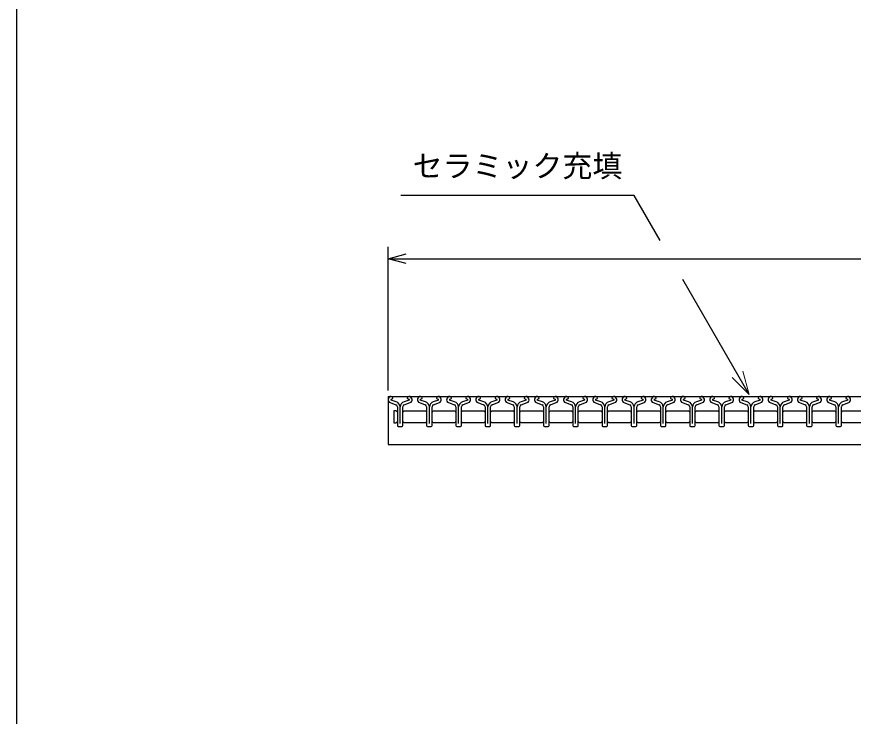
# Model space of a CAD drawing. Units: millimetres, scale not verified. Extents: x -1820 to 1731, y -1282 to 1054.
# Drawn here: x -1729 to -1031, y -698 to -114 of the extents above; entities that cross this region are included whole.
import ezdxf
from ezdxf.enums import TextEntityAlignment as Align

# ---------------------------------------------------------------- set-up
doc = ezdxf.new("R2010")
doc.units = ezdxf.units.MM
doc.header["$LTSCALE"] = 10
for name, color, linetype, lineweight in [('0_2', 150, 'Continuous', 25), ('16', 3, 'Continuous', 25), ('22', 2, 'Continuous', 25)]:
    doc.layers.add(name, color=color, linetype=linetype, lineweight=lineweight)
doc.styles.add('ベクトル', font='')
doc.styles.get('ベクトル').set_extended_font_data('ベクトル')

msp = doc.modelspace()

# ---------------------------------------------------------------- linework, layer by layer
at = {"layer": '0_2'}
msp.add_line((-1729, -1146.5), (-1729, 1053.5), dxfattribs=at)
at = {"layer": '0_2', "color": 4}
for p, q in [((-1213.55, -263.77), (-1408.55, -263.77)), ((-1191.93, -301.22), (-1213.55, -263.77)), ((-1117.72, -429.76), (-1173.03, -333.96))]:
    msp.add_line(p, q, dxfattribs=at)
at = {"layer": '0_2', "color": 4, "lineweight": 13}
for p, q in [((-1117.72, -429.76), (-1122.9, -410.44)), ((-1131.86, -415.61), (-1117.72, -429.76))]:
    msp.add_line(p, q, dxfattribs=at)
at = {"layer": '16'}
for p, q in [((-1419, -431.5), (-423, -431.5)), ((-1419, -431.5), (-1419, -471.5)), ((-1417.38, -436.68), (-1412.51, -438.39)), ((-1412.3, -436.03), (-1416.62, -434.51)), ((-1416.46, -433.81), (-1415.02, -433.11)), ((-1415.02, -433.11), (-1415.02, -432.88)), ((-1401.4, -434.51), (-1405.72, -436.03)), ((-1405.51, -438.39), (-1400.64, -436.68)), ((-1403, -432.88), (-1403, -433.11)), ((-1403, -433.11), (-1401.56, -433.81)), ((-1392.98, -436.68), (-1388.11, -438.39)), ((-1387.9, -436.03), (-1392.22, -434.51)), ((-1392.06, -433.81), (-1390.62, -433.11)), ((-1390.62, -433.11), (-1390.62, -432.88)), ((-1377, -434.51), (-1381.32, -436.03)), ((-1381.11, -438.39), (-1376.24, -436.68)), ((-1378.6, -432.88), (-1378.6, -433.11)), ((-1378.6, -433.11), (-1377.16, -433.81)), ((-1368.58, -436.68), (-1363.71, -438.39)), ((-1363.5, -436.03), (-1367.82, -434.51)), ((-1367.66, -433.81), (-1366.22, -433.11)), ((-1366.22, -433.11), (-1366.22, -432.88)), ((-1352.6, -434.51), (-1356.92, -436.03)), ((-1356.71, -438.39), (-1351.84, -436.68)), ((-1354.2, -432.88), (-1354.2, -433.11)), ((-1354.2, -433.11), (-1352.76, -433.81)), ((-1344.18, -436.68), (-1339.31, -438.39)), ((-1339.1, -436.03), (-1343.42, -434.51)), ((-1343.26, -433.81), (-1341.82, -433.11)), ((-1341.82, -433.11), (-1341.82, -432.88)), ((-1328.2, -434.51), (-1332.52, -436.03)), ((-1332.31, -438.39), (-1327.44, -436.68)), ((-1329.8, -432.88), (-1329.8, -433.11)), ((-1329.8, -433.11), (-1328.36, -433.81)), ((-1319.78, -436.68), (-1314.91, -438.39)), ((-1314.7, -436.03), (-1319.02, -434.51)), ((-1318.86, -433.81), (-1317.42, -433.11)), ((-1317.42, -433.11), (-1317.42, -432.88)), ((-1303.8, -434.51), (-1308.12, -436.03)), ((-1307.91, -438.39), (-1303.04, -436.68)), ((-1305.4, -432.88), (-1305.4, -433.11)), ((-1305.4, -433.11), (-1303.96, -433.81)), ((-1295.38, -436.68), (-1290.51, -438.39)), ((-1290.3, -436.03), (-1294.62, -434.51)), ((-1294.46, -433.81), (-1293.02, -433.11)), ((-1293.02, -433.11), (-1293.02, -432.88)), ((-1279.4, -434.51), (-1283.72, -436.03)), ((-1283.51, -438.39), (-1278.64, -436.68)), ((-1281, -432.88), (-1281, -433.11)), ((-1281, -433.11), (-1279.56, -433.81)), ((-1270.98, -436.68), (-1266.11, -438.39)), ((-1265.9, -436.03), (-1270.22, -434.51)), ((-1270.06, -433.81), (-1268.62, -433.11)), ((-1268.62, -433.11), (-1268.62, -432.88)), ((-1255, -434.51), (-1259.32, -436.03)), ((-1259.11, -438.39), (-1254.24, -436.68)), ((-1256.6, -432.88), (-1256.6, -433.11)), ((-1256.6, -433.11), (-1255.16, -433.81)), ((-1246.58, -436.68), (-1241.71, -438.39)), ((-1241.5, -436.03), (-1245.82, -434.51)), ((-1245.66, -433.81), (-1244.22, -433.11)), ((-1244.22, -433.11), (-1244.22, -432.88)), ((-1230.6, -434.51), (-1234.92, -436.03)), ((-1234.71, -438.39), (-1229.84, -436.68)), ((-1232.2, -432.88), (-1232.2, -433.11)), ((-1232.2, -433.11), (-1230.76, -433.81)), ((-1222.18, -436.68), (-1217.31, -438.39)), ((-1217.1, -436.03), (-1221.42, -434.51)), ((-1221.26, -433.81), (-1219.82, -433.11)), ((-1219.82, -433.11), (-1219.82, -432.88)), ((-1206.2, -434.51), (-1210.52, -436.03)), ((-1210.31, -438.39), (-1205.44, -436.68)), ((-1207.8, -432.88), (-1207.8, -433.11)), ((-1207.8, -433.11), (-1206.36, -433.81)), ((-1197.78, -436.68), (-1192.91, -438.39)), ((-1192.7, -436.03), (-1197.02, -434.51)), ((-1196.86, -433.81), (-1195.42, -433.11)), ((-1195.42, -433.11), (-1195.42, -432.88)), ((-1181.8, -434.51), (-1186.12, -436.03)), ((-1185.91, -438.39), (-1181.04, -436.68)), ((-1183.4, -432.88), (-1183.4, -433.11)), ((-1183.4, -433.11), (-1181.96, -433.81)), ((-1173.38, -436.68), (-1168.51, -438.39)), ((-1168.3, -436.03), (-1172.62, -434.51)), ((-1172.46, -433.81), (-1171.02, -433.11)), ((-1171.02, -433.11), (-1171.02, -432.88)), ((-1157.4, -434.51), (-1161.72, -436.03)), ((-1161.51, -438.39), (-1156.64, -436.68)), ((-1159, -432.88), (-1159, -433.11)), ((-1159, -433.11), (-1157.56, -433.81)), ((-1148.98, -436.68), (-1144.11, -438.39)), ((-1143.9, -436.03), (-1148.22, -434.51)), ((-1148.06, -433.81), (-1146.62, -433.11)), ((-1146.62, -433.11), (-1146.62, -432.88)), ((-1133, -434.51), (-1137.32, -436.03)), ((-1137.11, -438.39), (-1132.24, -436.68)), ((-1134.6, -432.88), (-1134.6, -433.11)), ((-1134.6, -433.11), (-1133.16, -433.81)), ((-1124.58, -436.68), (-1119.71, -438.39)), ((-1119.5, -436.03), (-1123.82, -434.51)), ((-1123.66, -433.81), (-1122.22, -433.11)), ((-1122.22, -433.11), (-1122.22, -432.88)), ((-1108.6, -434.51), (-1112.92, -436.03)), ((-1112.71, -438.39), (-1107.84, -436.68)), ((-1110.2, -432.88), (-1110.2, -433.11)), ((-1110.2, -433.11), (-1108.76, -433.81)), ((-1100.18, -436.68), (-1095.31, -438.39)), ((-1095.1, -436.03), (-1099.42, -434.51)), ((-1099.26, -433.81), (-1097.82, -433.11)), ((-1097.82, -433.11), (-1097.82, -432.88)), ((-1084.2, -434.51), (-1088.52, -436.03)), ((-1088.31, -438.39), (-1083.44, -436.68)), ((-1085.8, -432.88), (-1085.8, -433.11)), ((-1085.8, -433.11), (-1084.36, -433.81)), ((-1075.78, -436.68), (-1070.91, -438.39)), ((-1070.7, -436.03), (-1075.02, -434.51)), ((-1074.86, -433.81), (-1073.42, -433.11)), ((-1073.42, -433.11), (-1073.42, -432.88)), ((-1059.8, -434.51), (-1064.12, -436.03)), ((-1063.91, -438.39), (-1059.04, -436.68)), ((-1061.4, -432.88), (-1061.4, -433.11)), ((-1061.4, -433.11), (-1059.96, -433.81)), ((-1051.38, -436.68), (-1046.51, -438.39)), ((-1046.3, -436.03), (-1050.62, -434.51)), ((-1050.46, -433.81), (-1049.02, -433.11)), ((-1049.02, -433.11), (-1049.02, -432.88)), ((-1035.4, -434.51), (-1039.72, -436.03)), ((-1039.51, -438.39), (-1034.64, -436.68)), ((-1037, -432.88), (-1037, -433.11)), ((-1037, -433.11), (-1035.56, -433.81)), ((-1412.25, -443.5), (-1414.25, -443.5)), ((-1414.25, -443.5), (-1414.25, -453.5)), ((-1411.25, -444.5), (-1412.25, -443.5)), ((-1411.31, -440.09), (-1411.31, -455.81)), ((-1409, -454.21), (-1409, -440.14)), ((-1406.75, -444.5), (-1405.75, -443.5)), ((-1406.71, -455.81), (-1406.71, -440.09)), ((-1405.75, -443.5), (-1387.85, -443.5)), ((-1387.85, -443.5), (-1386.85, -444.5)), ((-1386.91, -440.09), (-1386.91, -455.81)), ((-1384.6, -454.21), (-1384.6, -440.14)), ((-1382.35, -444.5), (-1381.35, -443.5)), ((-1382.31, -455.81), (-1382.31, -440.09)), ((-1381.35, -443.5), (-1363.45, -443.5)), ((-1363.45, -443.5), (-1362.45, -444.5)), ((-1362.51, -440.09), (-1362.51, -455.81)), ((-1360.2, -454.21), (-1360.2, -440.14)), ((-1357.95, -444.5), (-1356.95, -443.5)), ((-1357.91, -455.81), (-1357.91, -440.09)), ((-1356.95, -443.5), (-1339.05, -443.5)), ((-1339.05, -443.5), (-1338.05, -444.5)), ((-1338.11, -440.09), (-1338.11, -455.81)), ((-1335.8, -454.21), (-1335.8, -440.14)), ((-1333.55, -444.5), (-1332.55, -443.5)), ((-1333.51, -455.81), (-1333.51, -440.09)), ((-1332.55, -443.5), (-1314.65, -443.5)), ((-1314.65, -443.5), (-1313.65, -444.5)), ((-1313.71, -440.09), (-1313.71, -455.81)), ((-1311.4, -454.21), (-1311.4, -440.14)), ((-1309.15, -444.5), (-1308.15, -443.5)), ((-1309.11, -455.81), (-1309.11, -440.09)), ((-1308.15, -443.5), (-1290.25, -443.5)), ((-1290.25, -443.5), (-1289.25, -444.5)), ((-1289.31, -440.09), (-1289.31, -455.81)), ((-1287, -454.21), (-1287, -440.14)), ((-1284.75, -444.5), (-1283.75, -443.5)), ((-1284.71, -455.81), (-1284.71, -440.09)), ((-1283.75, -443.5), (-1265.85, -443.5)), ((-1265.85, -443.5), (-1264.85, -444.5)), ((-1264.91, -440.09), (-1264.91, -455.81)), ((-1262.6, -454.21), (-1262.6, -440.14)), ((-1260.35, -444.5), (-1259.35, -443.5)), ((-1260.31, -455.81), (-1260.31, -440.09)), ((-1259.35, -443.5), (-1241.45, -443.5)), ((-1241.45, -443.5), (-1240.45, -444.5)), ((-1240.51, -440.09), (-1240.51, -455.81)), ((-1238.2, -454.21), (-1238.2, -440.14)), ((-1235.95, -444.5), (-1234.95, -443.5)), ((-1235.91, -455.81), (-1235.91, -440.09)), ((-1234.95, -443.5), (-1217.05, -443.5)), ((-1217.05, -443.5), (-1216.05, -444.5)), ((-1216.11, -440.09), (-1216.11, -455.81)), ((-1213.8, -454.21), (-1213.8, -440.14)), ((-1211.55, -444.5), (-1210.55, -443.5)), ((-1211.51, -455.81), (-1211.51, -440.09)), ((-1210.55, -443.5), (-1192.65, -443.5)), ((-1192.65, -443.5), (-1191.65, -444.5)), ((-1191.71, -440.09), (-1191.71, -455.81)), ((-1189.4, -454.21), (-1189.4, -440.14)), ((-1187.15, -444.5), (-1186.15, -443.5)), ((-1187.11, -455.81), (-1187.11, -440.09)), ((-1186.15, -443.5), (-1168.25, -443.5)), ((-1168.25, -443.5), (-1167.25, -444.5)), ((-1167.31, -440.09), (-1167.31, -455.81)), ((-1165, -454.21), (-1165, -440.14)), ((-1162.75, -444.5), (-1161.75, -443.5)), ((-1162.71, -455.81), (-1162.71, -440.09)), ((-1161.75, -443.5), (-1143.85, -443.5)), ((-1143.85, -443.5), (-1142.85, -444.5)), ((-1142.91, -440.09), (-1142.91, -455.81)), ((-1140.6, -454.21), (-1140.6, -440.14)), ((-1138.35, -444.5), (-1137.35, -443.5)), ((-1138.31, -455.81), (-1138.31, -440.09)), ((-1137.35, -443.5), (-1119.45, -443.5)), ((-1119.45, -443.5), (-1118.45, -444.5)), ((-1118.51, -440.09), (-1118.51, -455.81)), ((-1116.2, -454.21), (-1116.2, -440.14)), ((-1113.95, -444.5), (-1112.95, -443.5)), ((-1113.91, -455.81), (-1113.91, -440.09)), ((-1112.95, -443.5), (-1095.05, -443.5)), ((-1095.05, -443.5), (-1094.05, -444.5)), ((-1094.11, -440.09), (-1094.11, -455.81)), ((-1091.8, -454.21), (-1091.8, -440.14)), ((-1089.55, -444.5), (-1088.55, -443.5)), ((-1089.51, -455.81), (-1089.51, -440.09)), ((-1088.55, -443.5), (-1070.65, -443.5)), ((-1070.65, -443.5), (-1069.65, -444.5)), ((-1069.71, -440.09), (-1069.71, -455.81)), ((-1067.4, -454.21), (-1067.4, -440.14)), ((-1065.15, -444.5), (-1064.15, -443.5)), ((-1065.11, -455.81), (-1065.11, -440.09)), ((-1064.15, -443.5), (-1046.25, -443.5)), ((-1046.25, -443.5), (-1045.25, -444.5)), ((-1045.31, -440.09), (-1045.31, -455.81)), ((-1043, -454.21), (-1043, -440.14)), ((-1040.75, -444.5), (-1039.75, -443.5)), ((-1040.71, -455.81), (-1040.71, -440.09)), ((-1039.75, -443.5), (-1021.85, -443.5)), ((-1414.25, -453.5), (-1412.25, -453.5)), ((-1412.25, -453.5), (-1411.25, -452.5)), ((-1405.75, -453.5), (-1406.75, -452.5)), ((-1387.85, -453.5), (-1405.75, -453.5)), ((-1386.85, -452.5), (-1387.85, -453.5)), ((-1381.35, -453.5), (-1382.35, -452.5)), ((-1363.45, -453.5), (-1381.35, -453.5)), ((-1362.45, -452.5), (-1363.45, -453.5)), ((-1356.95, -453.5), (-1357.95, -452.5)), ((-1339.05, -453.5), (-1356.95, -453.5)), ((-1338.05, -452.5), (-1339.05, -453.5)), ((-1332.55, -453.5), (-1333.55, -452.5)), ((-1314.65, -453.5), (-1332.55, -453.5)), ((-1313.65, -452.5), (-1314.65, -453.5)), ((-1308.15, -453.5), (-1309.15, -452.5)), ((-1290.25, -453.5), (-1308.15, -453.5)), ((-1289.25, -452.5), (-1290.25, -453.5)), ((-1283.75, -453.5), (-1284.75, -452.5)), ((-1265.85, -453.5), (-1283.75, -453.5)), ((-1264.85, -452.5), (-1265.85, -453.5)), ((-1259.35, -453.5), (-1260.35, -452.5)), ((-1241.45, -453.5), (-1259.35, -453.5)), ((-1240.45, -452.5), (-1241.45, -453.5)), ((-1234.95, -453.5), (-1235.95, -452.5)), ((-1217.05, -453.5), (-1234.95, -453.5)), ((-1216.05, -452.5), (-1217.05, -453.5)), ((-1210.55, -453.5), (-1211.55, -452.5)), ((-1192.65, -453.5), (-1210.55, -453.5)), ((-1191.65, -452.5), (-1192.65, -453.5)), ((-1186.15, -453.5), (-1187.15, -452.5)), ((-1168.25, -453.5), (-1186.15, -453.5)), ((-1167.25, -452.5), (-1168.25, -453.5)), ((-1161.75, -453.5), (-1162.75, -452.5)), ((-1143.85, -453.5), (-1161.75, -453.5)), ((-1142.85, -452.5), (-1143.85, -453.5)), ((-1137.35, -453.5), (-1138.35, -452.5)), ((-1119.45, -453.5), (-1137.35, -453.5)), ((-1118.45, -452.5), (-1119.45, -453.5)), ((-1112.95, -453.5), (-1113.95, -452.5)), ((-1095.05, -453.5), (-1112.95, -453.5)), ((-1094.05, -452.5), (-1095.05, -453.5)), ((-1088.55, -453.5), (-1089.55, -452.5)), ((-1070.65, -453.5), (-1088.55, -453.5)), ((-1069.65, -452.5), (-1070.65, -453.5)), ((-1064.15, -453.5), (-1065.15, -452.5)), ((-1046.25, -453.5), (-1064.15, -453.5)), ((-1045.25, -452.5), (-1046.25, -453.5)), ((-1039.75, -453.5), (-1040.75, -452.5)), ((-1021.85, -453.5), (-1039.75, -453.5)), ((-1410.61, -456.51), (-1407.41, -456.51)), ((-1386.21, -456.51), (-1383.01, -456.51)), ((-1361.81, -456.51), (-1358.61, -456.51)), ((-1337.41, -456.51), (-1334.21, -456.51)), ((-1313.01, -456.51), (-1309.81, -456.51)), ((-1288.61, -456.51), (-1285.41, -456.51)), ((-1264.21, -456.51), (-1261.01, -456.51)), ((-1239.81, -456.51), (-1236.61, -456.51)), ((-1215.41, -456.51), (-1212.21, -456.51)), ((-1191.01, -456.51), (-1187.81, -456.51)), ((-1166.61, -456.51), (-1163.41, -456.51)), ((-1142.21, -456.51), (-1139.01, -456.51)), ((-1117.81, -456.51), (-1114.61, -456.51)), ((-1093.41, -456.51), (-1090.21, -456.51)), ((-1069.01, -456.51), (-1065.81, -456.51)), ((-1044.61, -456.51), (-1041.41, -456.51)), ((-1419, -471.5), (-423, -471.5))]:
    msp.add_line(p, q, dxfattribs=at)
for centre, radius, start, end in [((-1416.31, -434.2), 2.7, 90.98, 246.68), ((-1416.47, -432.95), 1.45, 2.5, 85.55), ((-1401.55, -432.95), 1.45, 94.45, 177.5), ((-1401.71, -434.2), 2.7, 293.32, 89.02002), ((-1391.91, -434.2), 2.7, 90.98, 246.68), ((-1392.07, -432.95), 1.45, 2.5, 85.55), ((-1377.15, -432.95), 1.45, 94.45, 177.5), ((-1377.31, -434.2), 2.7, 293.32, 89.02002), ((-1367.51, -434.2), 2.7, 90.98, 246.68), ((-1367.67, -432.95), 1.45, 2.5, 85.55), ((-1352.75, -432.95), 1.45, 94.45, 177.5), ((-1352.91, -434.2), 2.7, 293.32, 89.02002), ((-1343.11, -434.2), 2.7, 90.98, 246.68), ((-1343.27, -432.95), 1.45, 2.5, 85.55), ((-1328.35, -432.95), 1.45, 94.45, 177.5), ((-1328.51, -434.2), 2.7, 293.32, 89.02002), ((-1318.71, -434.2), 2.7, 90.98, 246.68), ((-1318.87, -432.95), 1.45, 2.5, 85.55), ((-1303.95, -432.95), 1.45, 94.45, 177.5), ((-1304.11, -434.2), 2.7, 293.32, 89.02002), ((-1294.31, -434.2), 2.7, 90.98, 246.68), ((-1294.47, -432.95), 1.45, 2.5, 85.55), ((-1279.55, -432.95), 1.45, 94.45, 177.5), ((-1279.71, -434.2), 2.7, 293.32, 89.02002), ((-1269.91, -434.2), 2.7, 90.98, 246.68), ((-1270.07, -432.95), 1.45, 2.5, 85.55), ((-1255.15, -432.95), 1.45, 94.45, 177.5), ((-1255.31, -434.2), 2.7, 293.32, 89.02002), ((-1245.51, -434.2), 2.7, 90.98, 246.68), ((-1245.67, -432.95), 1.45, 2.5, 85.55), ((-1230.75, -432.95), 1.45, 94.45, 177.5), ((-1230.91, -434.2), 2.7, 293.32, 89.02002), ((-1221.11, -434.2), 2.7, 90.98, 246.68), ((-1221.27, -432.95), 1.45, 2.5, 85.55), ((-1206.35, -432.95), 1.45, 94.45, 177.5), ((-1206.51, -434.2), 2.7, 293.32, 89.02002), ((-1196.71, -434.2), 2.7, 90.98, 246.68), ((-1196.87, -432.95), 1.45, 2.5, 85.55), ((-1181.95, -432.95), 1.45, 94.45, 177.5), ((-1182.11, -434.2), 2.7, 293.32, 89.02002), ((-1172.31, -434.2), 2.7, 90.98, 246.68), ((-1172.47, -432.95), 1.45, 2.5, 85.55), ((-1157.55, -432.95), 1.45, 94.45, 177.5), ((-1157.71, -434.2), 2.7, 293.32, 89.02002), ((-1147.91, -434.2), 2.7, 90.98, 246.68), ((-1148.07, -432.95), 1.45, 2.5, 85.55), ((-1133.15, -432.95), 1.45, 94.45, 177.5), ((-1133.31, -434.2), 2.7, 293.32, 89.02002), ((-1123.51, -434.2), 2.7, 90.98, 246.68), ((-1123.67, -432.95), 1.45, 2.5, 85.55), ((-1108.75, -432.95), 1.45, 94.45, 177.5), ((-1108.91, -434.2), 2.7, 293.32, 89.02002), ((-1099.11, -434.2), 2.7, 90.98, 246.68), ((-1099.27, -432.95), 1.45, 2.5, 85.55), ((-1084.35, -432.95), 1.45, 94.45, 177.5), ((-1084.51, -434.2), 2.7, 293.32, 89.02002), ((-1074.71, -434.2), 2.7, 90.98, 246.68), ((-1074.87, -432.95), 1.45, 2.5, 85.55), ((-1059.95, -432.95), 1.45, 94.45, 177.5), ((-1060.11, -434.2), 2.7, 293.32, 89.02002), ((-1050.31, -434.2), 2.7, 90.98, 246.68), ((-1050.47, -432.95), 1.45, 2.5, 85.55), ((-1035.55, -432.95), 1.45, 94.45, 177.5), ((-1035.71, -434.2), 2.7, 293.32, 89.02002), ((-1416.29, -434.22), 0.44, 111.91, 222.33), ((-1413.11, -440.09), 1.8, 0, 70.58), ((-1413.59, -440.44), 4.6, 3.78, 73.7), ((-1404.43, -440.44), 4.6, 106.3, 176.22), ((-1404.91, -440.09), 1.8, 109.42, 180), ((-1401.73, -434.22), 0.44, 317.67, 68.08999), ((-1391.89, -434.22), 0.44, 111.91, 222.33), ((-1388.71, -440.09), 1.8, 0, 70.58), ((-1389.19, -440.44), 4.6, 3.78, 73.7), ((-1380.03, -440.44), 4.6, 106.3, 176.22), ((-1380.51, -440.09), 1.8, 109.42, 180), ((-1377.33, -434.22), 0.44, 317.67, 68.08999), ((-1367.49, -434.22), 0.44, 111.91, 222.33), ((-1364.31, -440.09), 1.8, 0, 70.58), ((-1364.79, -440.44), 4.6, 3.78, 73.7), ((-1355.63, -440.44), 4.6, 106.3, 176.22), ((-1356.11, -440.09), 1.8, 109.42, 180), ((-1352.93, -434.22), 0.44, 317.67, 68.08999), ((-1343.09, -434.22), 0.44, 111.91, 222.33), ((-1339.91, -440.09), 1.8, 0, 70.58), ((-1340.39, -440.44), 4.6, 3.78, 73.7), ((-1331.23, -440.44), 4.6, 106.3, 176.22), ((-1331.71, -440.09), 1.8, 109.42, 180), ((-1328.53, -434.22), 0.44, 317.67, 68.08999), ((-1318.69, -434.22), 0.44, 111.91, 222.33), ((-1315.51, -440.09), 1.8, 0, 70.58), ((-1315.99, -440.44), 4.6, 3.78, 73.7), ((-1306.83, -440.44), 4.6, 106.3, 176.22), ((-1307.31, -440.09), 1.8, 109.42, 180), ((-1304.13, -434.22), 0.44, 317.67, 68.08999), ((-1294.29, -434.22), 0.44, 111.91, 222.33), ((-1291.11, -440.09), 1.8, 0, 70.58), ((-1291.59, -440.44), 4.6, 3.78, 73.7), ((-1282.43, -440.44), 4.6, 106.3, 176.22), ((-1282.91, -440.09), 1.8, 109.42, 180), ((-1279.73, -434.22), 0.44, 317.67, 68.08999), ((-1269.89, -434.22), 0.44, 111.91, 222.33), ((-1266.71, -440.09), 1.8, 0, 70.58), ((-1267.19, -440.44), 4.6, 3.78, 73.7), ((-1258.03, -440.44), 4.6, 106.3, 176.22), ((-1258.51, -440.09), 1.8, 109.42, 180), ((-1255.33, -434.22), 0.44, 317.67, 68.08999), ((-1245.49, -434.22), 0.44, 111.91, 222.33), ((-1242.31, -440.09), 1.8, 0, 70.58), ((-1242.79, -440.44), 4.6, 3.78, 73.7), ((-1233.63, -440.44), 4.6, 106.3, 176.22), ((-1234.11, -440.09), 1.8, 109.42, 180), ((-1230.93, -434.22), 0.44, 317.67, 68.08999), ((-1221.09, -434.22), 0.44, 111.91, 222.33), ((-1217.91, -440.09), 1.8, 0, 70.58), ((-1218.39, -440.44), 4.6, 3.78, 73.7), ((-1209.23, -440.44), 4.6, 106.3, 176.22), ((-1209.71, -440.09), 1.8, 109.42, 180), ((-1206.53, -434.22), 0.44, 317.67, 68.08999), ((-1196.69, -434.22), 0.44, 111.91, 222.33), ((-1193.51, -440.09), 1.8, 0, 70.58), ((-1193.99, -440.44), 4.6, 3.78, 73.7), ((-1184.83, -440.44), 4.6, 106.3, 176.22), ((-1185.31, -440.09), 1.8, 109.42, 180), ((-1182.13, -434.22), 0.44, 317.67, 68.08999), ((-1172.29, -434.22), 0.44, 111.91, 222.33), ((-1169.11, -440.09), 1.8, 0, 70.58), ((-1169.59, -440.44), 4.6, 3.78, 73.7), ((-1160.43, -440.44), 4.6, 106.3, 176.22), ((-1160.91, -440.09), 1.8, 109.42, 180), ((-1157.73, -434.22), 0.44, 317.67, 68.08999), ((-1147.89, -434.22), 0.44, 111.91, 222.33), ((-1144.71, -440.09), 1.8, 0, 70.58), ((-1145.19, -440.44), 4.6, 3.78, 73.7), ((-1136.03, -440.44), 4.6, 106.3, 176.22), ((-1136.51, -440.09), 1.8, 109.42, 180), ((-1133.33, -434.22), 0.44, 317.67, 68.08999), ((-1123.49, -434.22), 0.44, 111.91, 222.33), ((-1120.31, -440.09), 1.8, 0, 70.58), ((-1120.79, -440.44), 4.6, 3.78, 73.7), ((-1111.63, -440.44), 4.6, 106.3, 176.22), ((-1112.11, -440.09), 1.8, 109.42, 180), ((-1108.93, -434.22), 0.44, 317.67, 68.08999), ((-1099.09, -434.22), 0.44, 111.91, 222.33), ((-1095.91, -440.09), 1.8, 0, 70.58), ((-1096.39, -440.44), 4.6, 3.78, 73.7), ((-1087.23, -440.44), 4.6, 106.3, 176.22), ((-1087.71, -440.09), 1.8, 109.42, 180), ((-1084.53, -434.22), 0.44, 317.67, 68.08999), ((-1074.69, -434.22), 0.44, 111.91, 222.33), ((-1071.51, -440.09), 1.8, 0, 70.58), ((-1071.99, -440.44), 4.6, 3.78, 73.7), ((-1062.83, -440.44), 4.6, 106.3, 176.22), ((-1063.31, -440.09), 1.8, 109.42, 180), ((-1060.13, -434.22), 0.44, 317.67, 68.08999), ((-1050.29, -434.22), 0.44, 111.91, 222.33), ((-1047.11, -440.09), 1.8, 0, 70.58), ((-1047.59, -440.44), 4.6, 3.78, 73.7), ((-1038.43, -440.44), 4.6, 106.3, 176.22), ((-1038.91, -440.09), 1.8, 109.42, 180), ((-1035.73, -434.22), 0.44, 317.67, 68.08999), ((-1410.61, -455.81), 0.7, 180, 270), ((-1407.41, -455.81), 0.7, 270, 0), ((-1386.21, -455.81), 0.7, 180, 270), ((-1383.01, -455.81), 0.7, 270, 0), ((-1361.81, -455.81), 0.7, 180, 270), ((-1358.61, -455.81), 0.7, 270, 0), ((-1337.41, -455.81), 0.7, 180, 270), ((-1334.21, -455.81), 0.7, 270, 0), ((-1313.01, -455.81), 0.7, 180, 270), ((-1309.81, -455.81), 0.7, 270, 0), ((-1288.61, -455.81), 0.7, 180, 270), ((-1285.41, -455.81), 0.7, 270, 0), ((-1264.21, -455.81), 0.7, 180, 270), ((-1261.01, -455.81), 0.7, 270, 0), ((-1239.81, -455.81), 0.7, 180, 270), ((-1236.61, -455.81), 0.7, 270, 0), ((-1215.41, -455.81), 0.7, 180, 270), ((-1212.21, -455.81), 0.7, 270, 0), ((-1191.01, -455.81), 0.7, 180, 270), ((-1187.81, -455.81), 0.7, 270, 0), ((-1166.61, -455.81), 0.7, 180, 270), ((-1163.41, -455.81), 0.7, 270, 0), ((-1142.21, -455.81), 0.7, 180, 270), ((-1139.01, -455.81), 0.7, 270, 0), ((-1117.81, -455.81), 0.7, 180, 270), ((-1114.61, -455.81), 0.7, 270, 0), ((-1093.41, -455.81), 0.7, 180, 270), ((-1090.21, -455.81), 0.7, 270, 0), ((-1069.01, -455.81), 0.7, 180, 270), ((-1065.81, -455.81), 0.7, 270, 0), ((-1044.61, -455.81), 0.7, 180, 270), ((-1041.41, -455.81), 0.7, 270, 0)]:
    msp.add_arc(centre, radius, start, end, dxfattribs=at)
at = {"layer": '22', "color": 4}
for p, q in [((-1419, -426.5), (-1419, -306.5)), ((-1419, -316.5), (-1404, -312.5)), ((-1404, -320.5), (-1419, -316.5)), ((-1419, -316.5), (-423, -316.5))]:
    msp.add_line(p, q, dxfattribs=at)

# ---------------------------------------------------------------- texts
at = {"layer": '0_2', "color": 2, "style": 'ベクトル'}
msp.add_text('セラミック充填', height=18.33, dxfattribs=at).set_placement((-1223.55, -253.77), align=Align.BOTTOM_RIGHT)

doc.saveas('drawing.dxf')
